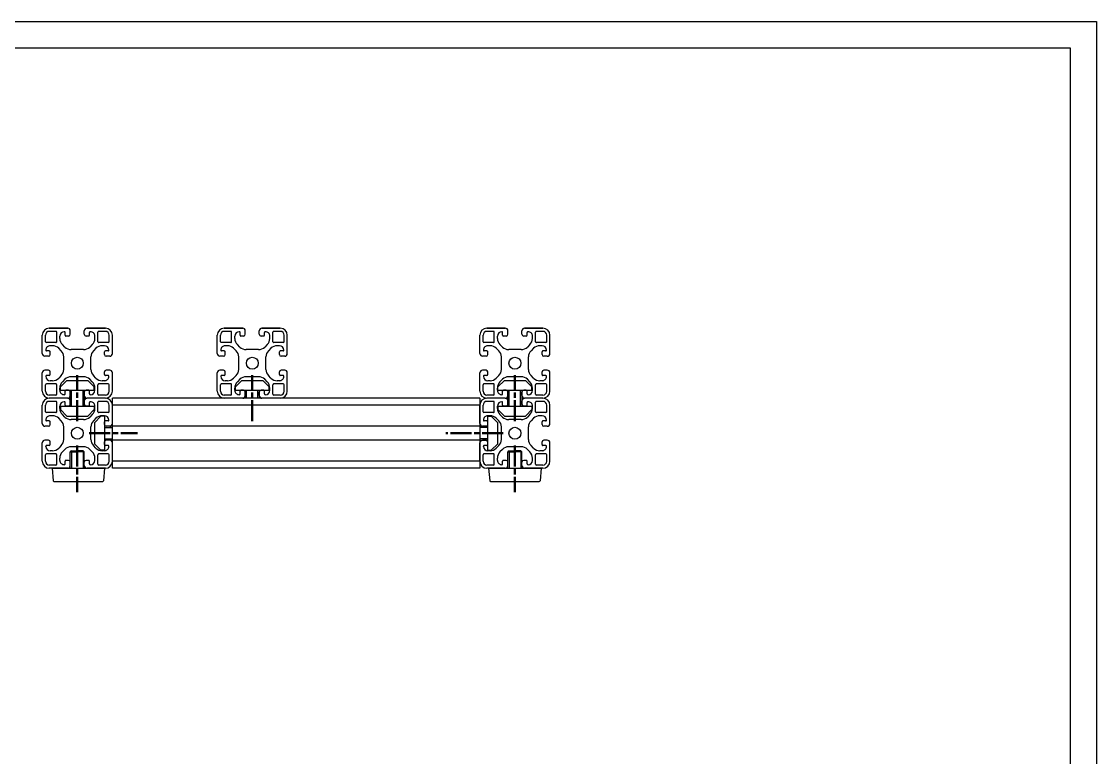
# Model space of a CAD drawing. Header units: millimetres. Extents: x 1269 to 5832, y 527 to 3540.
# Drawn here: x 3839 to 4453, y 1043 to 1464 of the extents above; entities that cross this region are included whole.
import ezdxf

# ---------------------------------------------------------------- set-up
doc = ezdxf.new("R2010")
doc.units = ezdxf.units.MM
doc.linetypes.add('AM_ISO08W050', pattern=[18, 12, -1.5, 3, -1.5])
doc.linetypes.add('phl_thick', pattern=[0])
doc.layers.add('AM_7', color=7, linetype='AM_ISO08W050', lineweight=50)
doc.layers.add('projection', color=7, linetype='Continuous')

msp = doc.modelspace()

# ---------------------------------------------------------------- linework, layer by layer
for p, q in [((3264.423, 1463.935), (4453.423, 1463.935)), ((4453.423, 1463.935), (4453.423, 622.935)), ((3861.572, 1255.209), (3865.272, 1258.909)), ((3865.272, 1258.909), (3877.272, 1258.909)), ((3880.972, 1255.209), (3877.272, 1258.909)), ((3961.524, 1255.209), (3965.224, 1258.909)), ((3965.224, 1258.909), (3977.224, 1258.909)), ((3980.924, 1255.209), (3977.224, 1258.909)), ((4111.492, 1255.209), (4115.192, 1258.909)), ((4115.192, 1258.909), (4127.192, 1258.909)), ((4130.892, 1255.209), (4127.192, 1258.909)), ((3861.572, 1253.209), (3861.572, 1255.209)), ((3861.572, 1253.209), (3880.972, 1253.209)), ((3867.272, 1253.209), (3867.272, 1244.209)), ((3868.032, 1244.209), (3868.032, 1253.209)), ((3874.512, 1244.209), (3874.512, 1253.209)), ((3875.272, 1253.209), (3875.272, 1244.209)), ((3880.972, 1253.209), (3880.972, 1255.209)), ((3961.524, 1253.209), (3961.524, 1255.209)), ((3961.524, 1253.209), (3980.924, 1253.209)), ((3967.224, 1253.209), (3967.224, 1248.709)), ((3967.984, 1248.709), (3967.984, 1253.209)), ((3974.464, 1248.709), (3974.464, 1253.209)), ((3975.224, 1253.209), (3975.224, 1248.709)), ((3980.924, 1253.209), (3980.924, 1255.209)), ((4111.492, 1253.209), (4111.492, 1255.209)), ((4111.492, 1253.209), (4130.892, 1253.209)), ((4117.192, 1253.209), (4117.192, 1244.209)), ((4117.952, 1244.209), (4117.952, 1253.209)), ((4124.432, 1244.209), (4124.432, 1253.209)), ((4125.192, 1253.209), (4125.192, 1244.209)), ((4130.892, 1253.209), (4130.892, 1255.209)), ((3891.272, 1208.709), (3891.272, 1248.709)), ((4101.224, 1248.709), (4101.224, 1208.709)), ((3861.572, 1244.209), (3880.972, 1244.209)), ((3861.572, 1244.209), (3861.572, 1242.209)), ((3861.572, 1242.209), (3865.272, 1238.509)), ((3875.272, 1244.209), (3874.512, 1244.209)), ((3880.972, 1242.209), (3877.272, 1238.509)), ((3880.972, 1244.209), (3880.972, 1242.209)), ((4111.492, 1244.209), (4130.892, 1244.209)), ((4111.492, 1244.209), (4111.492, 1242.209)), ((4111.492, 1242.209), (4115.192, 1238.509)), ((4130.892, 1242.209), (4127.192, 1238.509)), ((4130.892, 1244.209), (4130.892, 1242.209)), ((3865.272, 1238.509), (3877.272, 1238.509)), ((3884.772, 1238.409), (3881.072, 1234.709)), ((3881.072, 1234.709), (3881.072, 1222.709)), ((3886.772, 1238.409), (3884.772, 1238.409)), ((3886.772, 1238.409), (3886.772, 1219.009)), ((4105.724, 1219.009), (4105.724, 1238.409)), ((4105.724, 1238.409), (4107.724, 1238.409)), ((4107.724, 1238.409), (4111.424, 1234.709)), ((4111.424, 1222.709), (4111.424, 1234.709)), ((4115.192, 1238.509), (4127.192, 1238.509)), ((3891.272, 1232.709), (3886.772, 1232.709)), ((3886.772, 1231.949), (3891.272, 1231.949)), ((4101.224, 1232.709), (4105.724, 1232.709)), ((4105.724, 1231.949), (4101.224, 1231.949)), ((3884.772, 1219.009), (3881.072, 1222.709)), ((3886.772, 1225.469), (3891.272, 1225.469)), ((3891.272, 1224.709), (3886.772, 1224.709)), ((4105.724, 1225.469), (4101.224, 1225.469)), ((4101.224, 1224.709), (4105.724, 1224.709)), ((4107.724, 1219.009), (4111.424, 1222.709)), ((3867.972, 1218.709), (3867.272, 1218.009)), ((3867.272, 1208.709), (3867.272, 1218.009)), ((3867.272, 1218.009), (3871.272, 1218.009)), ((3867.972, 1218.709), (3871.272, 1218.709)), ((3867.972, 1218.709), (3867.972, 1208.709)), ((3874.572, 1218.709), (3871.272, 1218.709)), ((3875.272, 1218.009), (3871.272, 1218.009)), ((3874.572, 1218.709), (3875.272, 1218.009)), ((3874.572, 1218.709), (3874.572, 1208.709)), ((3875.272, 1208.709), (3875.272, 1218.009)), ((3886.772, 1219.009), (3884.772, 1219.009)), ((4105.724, 1219.009), (4107.724, 1219.009)), ((4117.924, 1218.709), (4117.224, 1218.009)), ((4117.224, 1208.709), (4117.224, 1218.009)), ((4117.224, 1218.009), (4121.224, 1218.009)), ((4117.924, 1218.709), (4121.224, 1218.709)), ((4117.924, 1218.709), (4117.924, 1208.709)), ((4124.524, 1218.709), (4121.224, 1218.709)), ((4125.224, 1218.009), (4121.224, 1218.009)), ((4124.524, 1218.709), (4125.224, 1218.009)), ((4124.524, 1218.709), (4124.524, 1208.709)), ((4125.224, 1208.709), (4125.224, 1218.009)), ((3856.815, 1208.709), (3857.444, 1201.523)), ((3856.815, 1208.709), (3886.815, 1208.709)), ((3886.815, 1208.709), (3886.187, 1201.523)), ((4106.192, 1208.709), (4106.821, 1201.523)), ((4106.192, 1208.709), (4136.192, 1208.709)), ((4136.192, 1208.709), (4135.564, 1201.523)), ((3857.831, 1201.209), (3885.755, 1201.209)), ((4107.208, 1201.209), (4135.132, 1201.209))]:
    msp.add_line(p, q)
msp.add_lwpolyline([(3334.423, 1448.935), (4438.423, 1448.935), (4438.423, 637.935), (3334.423, 637.935)], close=True)
for centre, start, end in [((3857.853, 1201.632), 194.915859, 273.017748), ((3885.777, 1201.632), 266.982252, 345.084141), ((4107.23, 1201.632), 194.915859, 273.017748), ((4135.154, 1201.632), 266.982252, 345.084141)]:
    msp.add_arc(centre, 0.424, start, end)
at = {"layer": 'AM_7'}
for p, q in [((3871.272, 1235.509), (3871.272, 1261.909)), ((3971.224, 1235.509), (3971.224, 1261.909)), ((4121.192, 1235.509), (4121.192, 1261.909)), ((3878.072, 1228.709), (3905.711, 1228.709)), ((4114.424, 1228.709), (4081.772, 1228.709)), ((3871.272, 1221.709), (3871.272, 1195.123)), ((4121.224, 1221.709), (4121.224, 1195.123))]:
    msp.add_line(p, q, dxfattribs=at)
at = {"layer": 'projection', "color": 7, "linetype": 'phl_thick'}
for p, q in [((3851.272, 1274.209), (3851.272, 1284.709)), ((3853.072, 1281.009), (3853.072, 1284.709)), ((3865.772, 1288.709), (3855.272, 1288.709)), ((3855.272, 1288.709), (3865.772, 1288.709)), ((3858.972, 1286.909), (3855.272, 1286.909)), ((3859.472, 1281.009), (3859.472, 1286.409)), ((3861.272, 1282.902), (3861.272, 1284.209)), ((3863.822, 1286.709), (3863.772, 1286.709)), ((3864.272, 1284.709), (3864.272, 1286.259)), ((3866.272, 1284.209), (3864.772, 1284.209)), ((3867.272, 1285.209), (3867.272, 1287.209)), ((3875.272, 1285.209), (3875.272, 1287.209)), ((3877.772, 1284.209), (3876.272, 1284.209)), ((3887.272, 1288.709), (3876.772, 1288.709)), ((3876.772, 1288.709), (3887.272, 1288.709)), ((3878.272, 1284.709), (3878.272, 1286.259)), ((3878.772, 1286.709), (3878.722, 1286.709)), ((3881.272, 1282.902), (3881.272, 1284.209)), ((3883.072, 1281.009), (3883.072, 1286.409)), ((3887.272, 1286.909), (3883.572, 1286.909)), ((3889.472, 1281.009), (3889.472, 1284.709)), ((3891.272, 1274.209), (3891.272, 1284.709)), ((3951.224, 1274.209), (3951.224, 1284.709)), ((3953.024, 1281.009), (3953.024, 1284.709)), ((3965.724, 1288.709), (3955.224, 1288.709)), ((3955.224, 1288.709), (3965.724, 1288.709)), ((3958.924, 1286.909), (3955.224, 1286.909)), ((3959.424, 1281.009), (3959.424, 1286.409)), ((3961.224, 1282.902), (3961.224, 1284.209)), ((3963.774, 1286.709), (3963.724, 1286.709)), ((3964.224, 1284.709), (3964.224, 1286.259)), ((3966.224, 1284.209), (3964.724, 1284.209)), ((3967.224, 1285.209), (3967.224, 1287.209)), ((3975.224, 1285.209), (3975.224, 1287.209)), ((3977.724, 1284.209), (3976.224, 1284.209)), ((3987.224, 1288.709), (3976.724, 1288.709)), ((3976.724, 1288.709), (3987.224, 1288.709)), ((3978.224, 1284.709), (3978.224, 1286.259)), ((3978.724, 1286.709), (3978.674, 1286.709)), ((3981.224, 1282.902), (3981.224, 1284.209)), ((3983.024, 1281.009), (3983.024, 1286.409)), ((3987.224, 1286.909), (3983.524, 1286.909)), ((3989.424, 1281.009), (3989.424, 1284.709)), ((3991.224, 1274.209), (3991.224, 1284.709)), ((4101.224, 1274.209), (4101.224, 1284.709)), ((4103.024, 1281.009), (4103.024, 1284.709)), ((4115.724, 1288.709), (4105.224, 1288.709)), ((4105.224, 1288.709), (4115.724, 1288.709)), ((4108.924, 1286.909), (4105.224, 1286.909)), ((4109.424, 1281.009), (4109.424, 1286.409)), ((4111.224, 1282.902), (4111.224, 1284.209)), ((4113.774, 1286.709), (4113.724, 1286.709)), ((4114.224, 1284.709), (4114.224, 1286.259)), ((4116.224, 1284.209), (4114.724, 1284.209)), ((4117.224, 1285.209), (4117.224, 1287.209)), ((4125.224, 1285.209), (4125.224, 1287.209)), ((4127.724, 1284.209), (4126.224, 1284.209)), ((4137.224, 1288.709), (4126.724, 1288.709)), ((4126.724, 1288.709), (4137.224, 1288.709)), ((4128.224, 1284.709), (4128.224, 1286.259)), ((4128.724, 1286.709), (4128.674, 1286.709)), ((4131.224, 1282.902), (4131.224, 1284.209)), ((4133.024, 1281.009), (4133.024, 1286.409)), ((4137.224, 1286.909), (4133.524, 1286.909)), ((4139.424, 1281.009), (4139.424, 1284.709)), ((4141.224, 1274.209), (4141.224, 1284.709)), ((3858.972, 1280.509), (3853.572, 1280.509)), ((3857.079, 1278.709), (3855.772, 1278.709)), ((3862.057, 1275.803), (3860.615, 1277.245)), ((3864.179, 1277.924), (3862.736, 1279.366)), ((3879.807, 1279.366), (3878.365, 1277.924)), ((3881.929, 1277.245), (3880.486, 1275.803)), ((3888.972, 1280.509), (3883.572, 1280.509)), ((3886.772, 1278.709), (3885.464, 1278.709)), ((3958.924, 1280.509), (3953.524, 1280.509)), ((3957.032, 1278.709), (3955.724, 1278.709)), ((3962.01, 1275.803), (3960.567, 1277.245)), ((3964.131, 1277.924), (3962.689, 1279.366)), ((3979.76, 1279.366), (3978.317, 1277.924)), ((3981.881, 1277.245), (3980.439, 1275.803)), ((3988.924, 1280.509), (3983.524, 1280.509)), ((3986.724, 1278.709), (3985.417, 1278.709)), ((4108.924, 1280.509), (4103.524, 1280.509)), ((4107.032, 1278.709), (4105.724, 1278.709)), ((4112.01, 1275.803), (4110.567, 1277.245)), ((4114.131, 1277.924), (4112.689, 1279.366)), ((4129.76, 1279.366), (4128.317, 1277.924)), ((4131.881, 1277.245), (4130.439, 1275.803)), ((4138.924, 1280.509), (4133.524, 1280.509)), ((4136.724, 1278.709), (4135.417, 1278.709)), ((3854.772, 1272.709), (3852.772, 1272.709)), ((3853.272, 1276.159), (3853.272, 1276.209)), ((3855.272, 1275.709), (3853.722, 1275.709)), ((3855.772, 1273.709), (3855.772, 1275.209)), ((3863.522, 1265.152), (3863.522, 1272.267)), ((3874.829, 1276.459), (3867.714, 1276.459)), ((3879.022, 1265.152), (3879.022, 1272.267)), ((3886.772, 1273.709), (3886.772, 1275.209)), ((3888.822, 1275.709), (3887.272, 1275.709)), ((3889.772, 1272.709), (3887.772, 1272.709)), ((3889.272, 1276.159), (3889.272, 1276.209)), ((3954.724, 1272.709), (3952.724, 1272.709)), ((3953.224, 1276.159), (3953.224, 1276.209)), ((3955.224, 1275.709), (3953.674, 1275.709)), ((3955.724, 1273.709), (3955.724, 1275.209)), ((3963.474, 1265.152), (3963.474, 1272.267)), ((3974.782, 1276.459), (3967.667, 1276.459)), ((3978.974, 1265.152), (3978.974, 1272.267)), ((3986.724, 1273.709), (3986.724, 1275.209)), ((3988.774, 1275.709), (3987.224, 1275.709)), ((3989.724, 1272.709), (3987.724, 1272.709)), ((3989.224, 1276.159), (3989.224, 1276.209)), ((4104.724, 1272.709), (4102.724, 1272.709)), ((4103.224, 1276.159), (4103.224, 1276.209)), ((4105.224, 1275.709), (4103.674, 1275.709)), ((4105.724, 1273.709), (4105.724, 1275.209)), ((4113.474, 1265.152), (4113.474, 1272.267)), ((4124.782, 1276.459), (4117.667, 1276.459)), ((4128.974, 1265.152), (4128.974, 1272.267)), ((4136.724, 1273.709), (4136.724, 1275.209)), ((4138.774, 1275.709), (4137.224, 1275.709)), ((4139.724, 1272.709), (4137.724, 1272.709)), ((4139.224, 1276.159), (4139.224, 1276.209)), ((3851.272, 1252.709), (3851.272, 1263.209)), ((3854.772, 1264.709), (3852.772, 1264.709)), ((3853.272, 1261.209), (3853.272, 1261.259)), ((3855.272, 1261.709), (3853.722, 1261.709)), ((3855.772, 1262.209), (3855.772, 1263.709)), ((3862.057, 1261.616), (3860.615, 1260.174)), ((3864.179, 1259.495), (3862.736, 1258.053)), ((3874.829, 1260.959), (3867.714, 1260.959)), ((3879.807, 1258.053), (3878.365, 1259.495)), ((3881.929, 1260.174), (3880.486, 1261.616)), ((3886.772, 1262.209), (3886.772, 1263.709)), ((3888.822, 1261.709), (3887.272, 1261.709)), ((3889.772, 1264.709), (3887.772, 1264.709)), ((3889.272, 1261.209), (3889.272, 1261.259)), ((3891.272, 1252.709), (3891.272, 1263.209)), ((3951.224, 1252.709), (3951.224, 1263.209)), ((3954.724, 1264.709), (3952.724, 1264.709)), ((3953.224, 1261.209), (3953.224, 1261.259)), ((3955.224, 1261.709), (3953.674, 1261.709)), ((3955.724, 1262.209), (3955.724, 1263.709)), ((3962.01, 1261.616), (3960.567, 1260.174)), ((3964.131, 1259.495), (3962.689, 1258.053)), ((3974.782, 1260.959), (3967.667, 1260.959)), ((3979.76, 1258.053), (3978.317, 1259.495)), ((3981.881, 1260.174), (3980.439, 1261.616)), ((3986.724, 1262.209), (3986.724, 1263.709)), ((3988.774, 1261.709), (3987.224, 1261.709)), ((3989.724, 1264.709), (3987.724, 1264.709)), ((3989.224, 1261.209), (3989.224, 1261.259)), ((3991.224, 1252.709), (3991.224, 1263.209)), ((4101.224, 1252.709), (4101.224, 1263.209)), ((4104.724, 1264.709), (4102.724, 1264.709)), ((4103.224, 1261.209), (4103.224, 1261.259)), ((4105.224, 1261.709), (4103.674, 1261.709)), ((4105.724, 1262.209), (4105.724, 1263.709)), ((4112.01, 1261.616), (4110.567, 1260.174)), ((4114.131, 1259.495), (4112.689, 1258.053)), ((4124.782, 1260.959), (4117.667, 1260.959)), ((4129.76, 1258.053), (4128.317, 1259.495)), ((4131.881, 1260.174), (4130.439, 1261.616)), ((4136.724, 1262.209), (4136.724, 1263.709)), ((4138.774, 1261.709), (4137.224, 1261.709)), ((4139.724, 1264.709), (4137.724, 1264.709)), ((4139.224, 1261.209), (4139.224, 1261.259)), ((4141.224, 1252.709), (4141.224, 1263.209)), ((3853.072, 1252.709), (3853.072, 1256.409)), ((3858.972, 1256.909), (3853.572, 1256.909)), ((3857.079, 1258.709), (3855.772, 1258.709)), ((3859.472, 1251.009), (3859.472, 1256.409)), ((3861.272, 1253.209), (3861.272, 1254.517)), ((3864.272, 1251.159), (3864.272, 1252.709)), ((3866.272, 1253.209), (3864.772, 1253.209)), ((3877.772, 1253.209), (3876.272, 1253.209)), ((3878.272, 1251.159), (3878.272, 1252.709)), ((3881.272, 1253.209), (3881.272, 1254.517)), ((3883.072, 1251.009), (3883.072, 1256.409)), ((3888.972, 1256.909), (3883.572, 1256.909)), ((3886.772, 1258.709), (3885.464, 1258.709)), ((3889.472, 1252.709), (3889.472, 1256.409)), ((3953.024, 1252.709), (3953.024, 1256.409)), ((3958.924, 1256.909), (3953.524, 1256.909)), ((3957.032, 1258.709), (3955.724, 1258.709)), ((3959.424, 1251.009), (3959.424, 1256.409)), ((3961.224, 1253.209), (3961.224, 1254.517)), ((3964.224, 1251.159), (3964.224, 1252.709)), ((3966.224, 1253.209), (3964.724, 1253.209)), ((3977.724, 1253.209), (3976.224, 1253.209)), ((3978.224, 1251.159), (3978.224, 1252.709)), ((3981.224, 1253.209), (3981.224, 1254.517)), ((3983.024, 1251.009), (3983.024, 1256.409)), ((3988.924, 1256.909), (3983.524, 1256.909)), ((3986.724, 1258.709), (3985.417, 1258.709)), ((3989.424, 1252.709), (3989.424, 1256.409)), ((4103.024, 1252.709), (4103.024, 1256.409)), ((4108.924, 1256.909), (4103.524, 1256.909)), ((4107.032, 1258.709), (4105.724, 1258.709)), ((4109.424, 1251.009), (4109.424, 1256.409)), ((4111.224, 1253.209), (4111.224, 1254.517)), ((4114.224, 1251.159), (4114.224, 1252.709)), ((4116.224, 1253.209), (4114.724, 1253.209)), ((4127.724, 1253.209), (4126.224, 1253.209)), ((4128.224, 1251.159), (4128.224, 1252.709)), ((4131.224, 1253.209), (4131.224, 1254.517)), ((4133.024, 1251.009), (4133.024, 1256.409)), ((4138.924, 1256.909), (4133.524, 1256.909)), ((4136.724, 1258.709), (4135.417, 1258.709)), ((4139.424, 1252.709), (4139.424, 1256.409)), ((3858.972, 1250.509), (3855.272, 1250.509)), ((3865.772, 1248.709), (3855.272, 1248.709)), ((3865.772, 1248.709), (3855.272, 1248.709)), ((3858.972, 1246.909), (3855.272, 1246.909)), ((3863.822, 1250.709), (3863.772, 1250.709)), ((3863.822, 1246.709), (3863.772, 1246.709)), ((3867.272, 1250.209), (3867.272, 1252.209)), ((3867.272, 1245.209), (3867.272, 1247.209)), ((3875.272, 1250.209), (3875.272, 1252.209)), ((3875.272, 1245.209), (3875.272, 1247.209)), ((3887.272, 1248.709), (3876.772, 1248.709)), ((3887.272, 1248.709), (3876.772, 1248.709)), ((3878.772, 1250.709), (3878.722, 1250.709)), ((3878.772, 1246.709), (3878.722, 1246.709)), ((3887.272, 1250.509), (3883.572, 1250.509)), ((3887.272, 1246.909), (3883.572, 1246.909)), ((4101.224, 1248.709), (3891.272, 1248.709)), ((3958.924, 1250.509), (3955.224, 1250.509)), ((3965.724, 1248.709), (3955.224, 1248.709)), ((3963.774, 1250.709), (3963.724, 1250.709)), ((3967.224, 1250.209), (3967.224, 1252.209)), ((3975.224, 1250.209), (3975.224, 1252.209)), ((3987.224, 1248.709), (3976.724, 1248.709)), ((3978.724, 1250.709), (3978.674, 1250.709)), ((3987.224, 1250.509), (3983.524, 1250.509)), ((4108.924, 1250.509), (4105.224, 1250.509)), ((4115.724, 1248.709), (4105.224, 1248.709)), ((4115.724, 1248.709), (4105.224, 1248.709)), ((4108.924, 1246.909), (4105.224, 1246.909)), ((4113.774, 1250.709), (4113.724, 1250.709)), ((4113.774, 1246.709), (4113.724, 1246.709)), ((4117.224, 1250.209), (4117.224, 1252.209)), ((4117.224, 1245.209), (4117.224, 1247.209)), ((4125.224, 1250.209), (4125.224, 1252.209)), ((4125.224, 1245.209), (4125.224, 1247.209)), ((4137.224, 1248.709), (4126.724, 1248.709)), ((4137.224, 1248.709), (4126.724, 1248.709)), ((4128.724, 1250.709), (4128.674, 1250.709)), ((4128.724, 1246.709), (4128.674, 1246.709)), ((4137.224, 1250.509), (4133.524, 1250.509)), ((4137.224, 1246.909), (4133.524, 1246.909)), ((3851.272, 1234.209), (3851.272, 1244.709)), ((3853.072, 1241.009), (3853.072, 1244.709)), ((3858.972, 1240.509), (3853.572, 1240.509)), ((3859.472, 1241.009), (3859.472, 1246.409)), ((3861.272, 1242.902), (3861.272, 1244.209)), ((3864.272, 1244.709), (3864.272, 1246.259)), ((3866.272, 1244.209), (3864.772, 1244.209)), ((3877.772, 1244.209), (3876.272, 1244.209)), ((3878.272, 1244.709), (3878.272, 1246.259)), ((3881.272, 1242.902), (3881.272, 1244.209)), ((3883.072, 1241.009), (3883.072, 1246.409)), ((3888.972, 1240.509), (3883.572, 1240.509)), ((3889.472, 1241.009), (3889.472, 1244.709)), ((4101.224, 1244.709), (3891.272, 1244.709)), ((3891.272, 1234.209), (3891.272, 1244.709)), ((4101.224, 1234.209), (4101.224, 1244.709)), ((4103.024, 1241.009), (4103.024, 1244.709)), ((4108.924, 1240.509), (4103.524, 1240.509)), ((4109.424, 1241.009), (4109.424, 1246.409)), ((4111.224, 1242.902), (4111.224, 1244.209)), ((4114.224, 1244.709), (4114.224, 1246.259)), ((4116.224, 1244.209), (4114.724, 1244.209)), ((4127.724, 1244.209), (4126.224, 1244.209)), ((4128.224, 1244.709), (4128.224, 1246.259)), ((4131.224, 1242.902), (4131.224, 1244.209)), ((4133.024, 1241.009), (4133.024, 1246.409)), ((4138.924, 1240.509), (4133.524, 1240.509)), ((4139.424, 1241.009), (4139.424, 1244.709)), ((4141.224, 1234.209), (4141.224, 1244.709)), ((3853.272, 1236.159), (3853.272, 1236.209)), ((3855.272, 1235.709), (3853.722, 1235.709)), ((3857.079, 1238.709), (3855.772, 1238.709)), ((3855.772, 1233.709), (3855.772, 1235.209)), ((3862.057, 1235.803), (3860.615, 1237.245)), ((3864.179, 1237.924), (3862.736, 1239.366)), ((3874.829, 1236.459), (3867.714, 1236.459)), ((3879.807, 1239.366), (3878.365, 1237.924)), ((3881.929, 1237.245), (3880.486, 1235.803)), ((3886.772, 1238.709), (3885.464, 1238.709)), ((3886.772, 1233.709), (3886.772, 1235.209)), ((3888.822, 1235.709), (3887.272, 1235.709)), ((3889.272, 1236.159), (3889.272, 1236.209)), ((4103.224, 1236.159), (4103.224, 1236.209)), ((4105.224, 1235.709), (4103.674, 1235.709)), ((4107.032, 1238.709), (4105.724, 1238.709)), ((4105.724, 1233.709), (4105.724, 1235.209)), ((4112.01, 1235.803), (4110.567, 1237.245)), ((4114.131, 1237.924), (4112.689, 1239.366)), ((4124.782, 1236.459), (4117.667, 1236.459)), ((4129.76, 1239.366), (4128.317, 1237.924)), ((4131.881, 1237.245), (4130.439, 1235.803)), ((4136.724, 1238.709), (4135.417, 1238.709)), ((4136.724, 1233.709), (4136.724, 1235.209)), ((4138.774, 1235.709), (4137.224, 1235.709)), ((4139.224, 1236.159), (4139.224, 1236.209)), ((3854.772, 1232.709), (3852.772, 1232.709)), ((3863.522, 1225.152), (3863.522, 1232.267)), ((3879.022, 1225.152), (3879.022, 1232.267)), ((3889.772, 1232.709), (3887.772, 1232.709)), ((4101.224, 1232.709), (3891.272, 1232.709)), ((4104.724, 1232.709), (4102.724, 1232.709)), ((4113.474, 1225.152), (4113.474, 1232.267)), ((4128.974, 1225.152), (4128.974, 1232.267)), ((4139.724, 1232.709), (4137.724, 1232.709)), ((3851.272, 1212.709), (3851.272, 1223.209)), ((3854.772, 1224.709), (3852.772, 1224.709)), ((3855.772, 1222.209), (3855.772, 1223.709)), ((3886.772, 1222.209), (3886.772, 1223.709)), ((3889.772, 1224.709), (3887.772, 1224.709)), ((4101.224, 1224.709), (3891.272, 1224.709)), ((3891.272, 1212.709), (3891.272, 1223.209)), ((4101.224, 1212.709), (4101.224, 1223.209)), ((4104.724, 1224.709), (4102.724, 1224.709)), ((4105.724, 1222.209), (4105.724, 1223.709)), ((4136.724, 1222.209), (4136.724, 1223.709)), ((4139.724, 1224.709), (4137.724, 1224.709)), ((4141.224, 1212.709), (4141.224, 1223.209)), ((3853.072, 1212.709), (3853.072, 1216.409)), ((3853.272, 1221.209), (3853.272, 1221.259)), ((3858.972, 1216.909), (3853.572, 1216.909)), ((3855.272, 1221.709), (3853.722, 1221.709)), ((3857.079, 1218.709), (3855.772, 1218.709)), ((3859.472, 1211.009), (3859.472, 1216.409)), ((3862.057, 1221.616), (3860.615, 1220.174)), ((3864.179, 1219.495), (3862.736, 1218.053)), ((3874.829, 1220.959), (3867.714, 1220.959)), ((3879.807, 1218.053), (3878.365, 1219.495)), ((3881.929, 1220.174), (3880.486, 1221.616)), ((3883.072, 1211.009), (3883.072, 1216.409)), ((3888.972, 1216.909), (3883.572, 1216.909)), ((3886.772, 1218.709), (3885.464, 1218.709)), ((3888.822, 1221.709), (3887.272, 1221.709)), ((3889.272, 1221.209), (3889.272, 1221.259)), ((3889.472, 1212.709), (3889.472, 1216.409)), ((4103.024, 1212.709), (4103.024, 1216.409)), ((4103.224, 1221.209), (4103.224, 1221.259)), ((4108.924, 1216.909), (4103.524, 1216.909)), ((4105.224, 1221.709), (4103.674, 1221.709)), ((4107.032, 1218.709), (4105.724, 1218.709)), ((4109.424, 1211.009), (4109.424, 1216.409)), ((4112.01, 1221.616), (4110.567, 1220.174)), ((4114.131, 1219.495), (4112.689, 1218.053)), ((4124.782, 1220.959), (4117.667, 1220.959)), ((4129.76, 1218.053), (4128.317, 1219.495)), ((4131.881, 1220.174), (4130.439, 1221.616)), ((4133.024, 1211.009), (4133.024, 1216.409)), ((4138.924, 1216.909), (4133.524, 1216.909)), ((4136.724, 1218.709), (4135.417, 1218.709)), ((4138.774, 1221.709), (4137.224, 1221.709)), ((4139.224, 1221.209), (4139.224, 1221.259)), ((4139.424, 1212.709), (4139.424, 1216.409)), ((3858.972, 1210.509), (3855.272, 1210.509)), ((3861.272, 1213.209), (3861.272, 1214.517)), ((3863.822, 1210.709), (3863.772, 1210.709)), ((3864.272, 1211.159), (3864.272, 1212.709)), ((3866.272, 1213.209), (3864.772, 1213.209)), ((3867.272, 1210.209), (3867.272, 1212.209)), ((3875.272, 1210.209), (3875.272, 1212.209)), ((3877.772, 1213.209), (3876.272, 1213.209)), ((3878.272, 1211.159), (3878.272, 1212.709)), ((3878.772, 1210.709), (3878.722, 1210.709)), ((3881.272, 1213.209), (3881.272, 1214.517)), ((3887.272, 1210.509), (3883.572, 1210.509)), ((4101.224, 1212.709), (3891.272, 1212.709)), ((4108.924, 1210.509), (4105.224, 1210.509)), ((4111.224, 1213.209), (4111.224, 1214.517)), ((4113.774, 1210.709), (4113.724, 1210.709)), ((4114.224, 1211.159), (4114.224, 1212.709)), ((4116.224, 1213.209), (4114.724, 1213.209)), ((4117.224, 1210.209), (4117.224, 1212.209)), ((4117.224, 1210.209), (4117.224, 1212.209)), ((4125.224, 1210.209), (4125.224, 1212.209)), ((4125.224, 1210.209), (4125.224, 1212.209)), ((4127.724, 1213.209), (4126.224, 1213.209)), ((4128.224, 1211.159), (4128.224, 1212.709)), ((4128.724, 1210.709), (4128.674, 1210.709)), ((4131.224, 1213.209), (4131.224, 1214.517)), ((4137.224, 1210.509), (4133.524, 1210.509)), ((3865.772, 1208.709), (3855.272, 1208.709)), ((3887.272, 1208.709), (3876.772, 1208.709)), ((4101.224, 1208.709), (3891.272, 1208.709)), ((4115.724, 1208.709), (4105.224, 1208.709)), ((4137.224, 1208.709), (4126.724, 1208.709))]:
    msp.add_line(p, q, dxfattribs=at)
for centre in [(3871.272, 1268.709), (3971.224, 1268.709), (4121.224, 1268.709), (3871.272, 1228.709), (4121.224, 1228.709)]:
    msp.add_circle(centre, 3.4, dxfattribs=at)
for centre, radius, start, end in [((3855.272, 1284.709), 4, 90, 180), ((3855.272, 1284.709), 2.2, 90, 180), ((3858.972, 1286.409), 0.5, 0.000087, 90), ((3863.772, 1284.209), 2.5, 90, 180), ((3863.822, 1286.259), 0.45, 359.999904, 90), ((3864.772, 1284.709), 0.5, 180, 270), ((3865.772, 1287.209), 1.5, 359.999999, 90), ((3866.272, 1285.209), 1, 270, 360), ((3876.772, 1287.209), 1.5, 90, 180.000001), ((3876.272, 1285.209), 1, 180.000003, 270), ((3877.772, 1284.709), 0.5, 270, 359.999995), ((3878.722, 1286.259), 0.45, 90, 180.000102), ((3878.772, 1284.209), 2.5, 359.999999, 90), ((3883.572, 1286.409), 0.5, 90, 179.999913), ((3887.272, 1284.709), 4, 0, 90), ((3887.272, 1284.709), 2.2, 0, 90), ((3955.224, 1284.709), 4, 90, 180), ((3955.224, 1284.709), 2.2, 90, 180), ((3958.924, 1286.409), 0.5, 0.000087, 90), ((3963.724, 1284.209), 2.5, 90, 180), ((3963.774, 1286.259), 0.45, 359.999904, 90), ((3964.724, 1284.709), 0.5, 180, 270), ((3965.724, 1287.209), 1.5, 359.999999, 90), ((3966.224, 1285.209), 1, 270, 360), ((3976.724, 1287.209), 1.5, 90, 180.000001), ((3976.224, 1285.209), 1, 180.000003, 270), ((3977.724, 1284.709), 0.5, 270, 359.999995), ((3978.674, 1286.259), 0.45, 90, 180.000102), ((3978.724, 1284.209), 2.5, 359.999999, 90), ((3983.524, 1286.409), 0.5, 90, 179.999913), ((3987.224, 1284.709), 4, 0, 90), ((3987.224, 1284.709), 2.2, 0, 90), ((4105.224, 1284.709), 4, 90, 180), ((4105.224, 1284.709), 2.2, 90, 180), ((4108.924, 1286.409), 0.5, 0.000087, 90), ((4113.724, 1284.209), 2.5, 90, 180), ((4113.774, 1286.259), 0.45, 359.999904, 90), ((4114.724, 1284.709), 0.5, 180, 270), ((4115.724, 1287.209), 1.5, 359.999999, 90), ((4116.224, 1285.209), 1, 270, 360), ((4126.724, 1287.209), 1.5, 90, 180.000001), ((4126.224, 1285.209), 1, 180.000003, 270), ((4127.724, 1284.709), 0.5, 270, 359.999995), ((4128.674, 1286.259), 0.45, 90, 180.000102), ((4128.724, 1284.209), 2.5, 359.999999, 90), ((4133.524, 1286.409), 0.5, 90, 179.999913), ((4137.224, 1284.709), 4, 0, 90), ((4137.224, 1284.709), 2.2, 0, 90), ((3853.572, 1281.009), 0.5, 179.999978, 269.999913), ((3855.772, 1276.209), 2.5, 90, 180.000001), ((3857.079, 1273.709), 5, 45.000003, 90), ((3858.972, 1281.009), 0.5, 270, 0.000022), ((3866.272, 1282.902), 5, 179.999996, 224.999997), ((3867.714, 1281.459), 5, 225, 270), ((3874.829, 1281.459), 5, 270, 315.000001), ((3876.272, 1282.902), 5, 315.000003, 0.000004), ((3885.464, 1273.709), 5, 90, 134.999997), ((3883.572, 1281.009), 0.5, 179.999978, 270), ((3886.772, 1276.209), 2.5, 0, 90), ((3888.972, 1281.009), 0.5, 270.000087, 0.000022), ((3953.524, 1281.009), 0.5, 179.999978, 269.999913), ((3955.724, 1276.209), 2.5, 90, 180.000001), ((3957.032, 1273.709), 5, 45.000003, 90), ((3958.924, 1281.009), 0.5, 270, 0.000022), ((3966.224, 1282.902), 5, 179.999996, 224.999997), ((3967.667, 1281.459), 5, 225, 270), ((3974.782, 1281.459), 5, 270, 315.000001), ((3976.224, 1282.902), 5, 315.000003, 0.000004), ((3985.417, 1273.709), 5, 90, 134.999997), ((3983.524, 1281.009), 0.5, 179.999978, 270), ((3986.724, 1276.209), 2.5, 0, 90), ((3988.924, 1281.009), 0.5, 270.000087, 0.000022), ((4103.524, 1281.009), 0.5, 179.999978, 269.999913), ((4105.724, 1276.209), 2.5, 90, 180.000001), ((4107.032, 1273.709), 5, 45.000003, 90), ((4108.924, 1281.009), 0.5, 270, 0.000022), ((4116.224, 1282.902), 5, 179.999996, 224.999997), ((4117.667, 1281.459), 5, 225, 270), ((4124.782, 1281.459), 5, 270, 315.000001), ((4126.224, 1282.902), 5, 315.000003, 0.000004), ((4135.417, 1273.709), 5, 90, 134.999997), ((4133.524, 1281.009), 0.5, 179.999978, 270), ((4136.724, 1276.209), 2.5, 0, 90), ((4138.924, 1281.009), 0.5, 270.000087, 0.000022), ((3852.772, 1274.209), 1.5, 180.000001, 270), ((3853.722, 1276.159), 0.45, 180.000027, 270.000102), ((3854.772, 1273.709), 1, 270, 359.999999), ((3855.272, 1275.209), 0.5, 359.999998, 90), ((3858.522, 1272.267), 5, 0.000001, 45.000001), ((3884.022, 1272.267), 5, 135, 179.999999), ((3887.272, 1275.209), 0.5, 90, 180), ((3887.772, 1273.709), 1, 180, 270), ((3888.822, 1276.159), 0.45, 269.999904, 359.999975), ((3889.772, 1274.209), 1.5, 270, 0.000001), ((3952.724, 1274.209), 1.5, 180.000001, 270), ((3953.674, 1276.159), 0.45, 180.000027, 270.000102), ((3954.724, 1273.709), 1, 270, 359.999999), ((3955.224, 1275.209), 0.5, 359.999998, 90), ((3958.474, 1272.267), 5, 0.000001, 45.000001), ((3983.974, 1272.267), 5, 135, 179.999999), ((3987.224, 1275.209), 0.5, 90, 180), ((3987.724, 1273.709), 1, 180, 270), ((3988.774, 1276.159), 0.45, 269.999904, 359.999975), ((3989.724, 1274.209), 1.5, 270, 0.000001), ((4102.724, 1274.209), 1.5, 180.000001, 270), ((4103.674, 1276.159), 0.45, 180.000027, 270.000102), ((4104.724, 1273.709), 1, 270, 359.999999), ((4105.224, 1275.209), 0.5, 359.999998, 90), ((4108.474, 1272.267), 5, 0.000001, 45.000001), ((4133.974, 1272.267), 5, 135, 179.999999), ((4137.224, 1275.209), 0.5, 90, 180), ((4137.724, 1273.709), 1, 180, 270), ((4138.774, 1276.159), 0.45, 269.999904, 359.999975), ((4139.724, 1274.209), 1.5, 270, 0.000001), ((3858.522, 1265.152), 5, 315, 359.999999), ((3884.022, 1265.152), 5, 180.000001, 225.000001), ((3958.474, 1265.152), 5, 315, 359.999999), ((3983.974, 1265.152), 5, 180.000001, 225.000001), ((4108.474, 1265.152), 5, 315, 359.999999), ((4133.974, 1265.152), 5, 180.000001, 225.000001), ((3852.772, 1263.209), 1.5, 90, 180.000001), ((3853.722, 1261.259), 0.45, 89.999904, 179.999975), ((3855.772, 1261.209), 2.5, 180, 270), ((3854.772, 1263.709), 1, 0, 90), ((3855.272, 1262.209), 0.5, 270, 360), ((3857.079, 1263.709), 5, 270, 314.999997), ((3867.714, 1255.959), 5, 90, 135.000001), ((3874.829, 1255.959), 5, 45, 90), ((3885.464, 1263.709), 5, 225.000003, 270), ((3887.772, 1263.709), 1, 90, 179.999999), ((3887.272, 1262.209), 0.5, 179.999998, 270), ((3886.772, 1261.209), 2.5, 270, 0.000001), ((3888.822, 1261.259), 0.45, 0.000027, 90.000102), ((3889.772, 1263.209), 1.5, 0.000001, 90), ((3952.724, 1263.209), 1.5, 90, 180.000001), ((3953.674, 1261.259), 0.45, 89.999904, 179.999975), ((3955.724, 1261.209), 2.5, 180, 270), ((3954.724, 1263.709), 1, 0, 90), ((3955.224, 1262.209), 0.5, 270, 360), ((3957.032, 1263.709), 5, 270, 314.999997), ((3967.667, 1255.959), 5, 90, 135.000001), ((3974.782, 1255.959), 5, 45, 90), ((3985.417, 1263.709), 5, 225.000003, 270), ((3987.724, 1263.709), 1, 90, 179.999999), ((3987.224, 1262.209), 0.5, 179.999998, 270), ((3986.724, 1261.209), 2.5, 270, 0.000001), ((3988.774, 1261.259), 0.45, 0.000027, 90.000102), ((3989.724, 1263.209), 1.5, 0.000001, 90), ((4102.724, 1263.209), 1.5, 90, 180.000001), ((4103.674, 1261.259), 0.45, 89.999904, 179.999975), ((4105.724, 1261.209), 2.5, 180, 270), ((4104.724, 1263.709), 1, 0, 90), ((4105.224, 1262.209), 0.5, 270, 360), ((4107.032, 1263.709), 5, 270, 314.999997), ((4117.667, 1255.959), 5, 90, 135.000001), ((4124.782, 1255.959), 5, 45, 90), ((4135.417, 1263.709), 5, 225.000003, 270), ((4137.724, 1263.709), 1, 90, 179.999999), ((4137.224, 1262.209), 0.5, 179.999998, 270), ((4136.724, 1261.209), 2.5, 270, 0.000001), ((4138.774, 1261.259), 0.45, 0.000027, 90.000102), ((4139.724, 1263.209), 1.5, 0.000001, 90), ((3855.272, 1252.709), 4, 180, 270), ((3853.572, 1256.409), 0.5, 90.000087, 180.000022), ((3855.272, 1252.709), 2.2, 180, 270), ((3858.972, 1256.409), 0.5, 359.999978, 90), ((3866.272, 1254.517), 5, 135.000003, 180.000004), ((3863.772, 1253.209), 2.5, 179.999999, 270), ((3864.772, 1252.709), 0.5, 90, 179.999995), ((3866.272, 1252.209), 1, 0.000003, 90), ((3876.272, 1252.209), 1, 90, 180), ((3877.772, 1252.709), 0.5, 0, 90), ((3878.772, 1253.209), 2.5, 270, 360), ((3876.272, 1254.517), 5, 359.999996, 44.999997), ((3883.572, 1256.409), 0.5, 90, 180.000022), ((3887.272, 1252.709), 2.2, 270, 0), ((3887.272, 1252.709), 4, 270, 0), ((3888.972, 1256.409), 0.5, 359.999978, 89.999913), ((3955.224, 1252.709), 4, 180, 270), ((3953.524, 1256.409), 0.5, 90.000087, 180.000022), ((3955.224, 1252.709), 2.2, 180, 270), ((3958.924, 1256.409), 0.5, 359.999978, 90), ((3966.224, 1254.517), 5, 135.000003, 180.000004), ((3963.724, 1253.209), 2.5, 179.999999, 270), ((3964.724, 1252.709), 0.5, 90, 179.999995), ((3966.224, 1252.209), 1, 0.000003, 90), ((3976.224, 1252.209), 1, 90, 180), ((3977.724, 1252.709), 0.5, 0, 90), ((3978.724, 1253.209), 2.5, 270, 360), ((3976.224, 1254.517), 5, 359.999996, 44.999997), ((3983.524, 1256.409), 0.5, 90, 180.000022), ((3987.224, 1252.709), 2.2, 270, 0), ((3987.224, 1252.709), 4, 270, 0), ((3988.924, 1256.409), 0.5, 359.999978, 89.999913), ((4105.224, 1252.709), 4, 180, 270), ((4103.524, 1256.409), 0.5, 90.000087, 180.000022), ((4105.224, 1252.709), 2.2, 180, 270), ((4108.924, 1256.409), 0.5, 359.999978, 90), ((4116.224, 1254.517), 5, 135.000003, 180.000004), ((4113.724, 1253.209), 2.5, 179.999999, 270), ((4114.724, 1252.709), 0.5, 90, 179.999995), ((4116.224, 1252.209), 1, 0.000003, 90), ((4126.224, 1252.209), 1, 90, 180), ((4127.724, 1252.709), 0.5, 0, 90), ((4128.724, 1253.209), 2.5, 270, 360), ((4126.224, 1254.517), 5, 359.999996, 44.999997), ((4133.524, 1256.409), 0.5, 90, 180.000022), ((4137.224, 1252.709), 2.2, 270, 0), ((4137.224, 1252.709), 4, 270, 0), ((4138.924, 1256.409), 0.5, 359.999978, 89.999913), ((3855.272, 1244.709), 4, 90, 180), ((3855.272, 1244.709), 2.2, 90, 180), ((3858.972, 1251.009), 0.5, 270, 359.999913), ((3858.972, 1246.409), 0.5, 0.000087, 90), ((3863.772, 1244.209), 2.5, 90, 180), ((3863.822, 1251.159), 0.45, 270, 0.000102), ((3863.822, 1246.259), 0.45, 359.999904, 90), ((3865.772, 1250.209), 1.5, 270, 0.000001), ((3865.772, 1247.209), 1.5, 359.999999, 90), ((3876.772, 1250.209), 1.5, 179.999999, 270), ((3876.772, 1247.209), 1.5, 90, 180.000001), ((3878.722, 1251.159), 0.45, 179.999904, 270), ((3878.722, 1246.259), 0.45, 90, 180.000102), ((3878.772, 1244.209), 2.5, 359.999999, 90), ((3883.572, 1251.009), 0.5, 180.000087, 270), ((3883.572, 1246.409), 0.5, 90, 179.999913), ((3887.272, 1244.709), 4, 0, 90), ((3887.272, 1244.709), 2.2, 0, 90), ((3958.924, 1251.009), 0.5, 270, 359.999913), ((3963.774, 1251.159), 0.45, 270, 0.000102), ((3965.724, 1250.209), 1.5, 270, 0.000001), ((3976.724, 1250.209), 1.5, 179.999999, 270), ((3978.674, 1251.159), 0.45, 179.999904, 270), ((3983.524, 1251.009), 0.5, 180.000087, 270), ((4105.224, 1244.709), 4, 90, 180), ((4105.224, 1244.709), 2.2, 90, 180), ((4108.924, 1251.009), 0.5, 270, 359.999913), ((4108.924, 1246.409), 0.5, 0.000087, 90), ((4113.724, 1244.209), 2.5, 90, 180), ((4113.774, 1251.159), 0.45, 270, 0.000102), ((4113.774, 1246.259), 0.45, 359.999904, 90), ((4115.724, 1250.209), 1.5, 270, 0.000001), ((4115.724, 1247.209), 1.5, 359.999999, 90), ((4126.724, 1250.209), 1.5, 179.999999, 270), ((4126.724, 1247.209), 1.5, 90, 180.000001), ((4128.674, 1251.159), 0.45, 179.999904, 270), ((4128.674, 1246.259), 0.45, 90, 180.000102), ((4128.724, 1244.209), 2.5, 359.999999, 90), ((4133.524, 1251.009), 0.5, 180.000087, 270), ((4133.524, 1246.409), 0.5, 90, 179.999913), ((4137.224, 1244.709), 4, 0, 90), ((4137.224, 1244.709), 2.2, 0, 90), ((3853.572, 1241.009), 0.5, 179.999978, 269.999913), ((3858.972, 1241.009), 0.5, 270, 0.000022), ((3866.272, 1242.902), 5, 179.999996, 224.999997), ((3864.772, 1244.709), 0.5, 180, 270), ((3866.272, 1245.209), 1, 270, 360), ((3876.272, 1245.209), 1, 180.000003, 270), ((3877.772, 1244.709), 0.5, 270, 359.999995), ((3876.272, 1242.902), 5, 315.000003, 0.000004), ((3883.572, 1241.009), 0.5, 179.999978, 270), ((3888.972, 1241.009), 0.5, 270.000087, 0.000022), ((4103.524, 1241.009), 0.5, 179.999978, 269.999913), ((4108.924, 1241.009), 0.5, 270, 0.000022), ((4116.224, 1242.902), 5, 179.999996, 224.999997), ((4114.724, 1244.709), 0.5, 180, 270), ((4116.224, 1245.209), 1, 270, 360), ((4126.224, 1245.209), 1, 180.000003, 270), ((4127.724, 1244.709), 0.5, 270, 359.999995), ((4126.224, 1242.902), 5, 315.000003, 0.000004), ((4133.524, 1241.009), 0.5, 179.999978, 270), ((4138.924, 1241.009), 0.5, 270.000087, 0.000022), ((3855.772, 1236.209), 2.5, 90, 180.000001), ((3853.722, 1236.159), 0.45, 180.000027, 270.000102), ((3855.272, 1235.209), 0.5, 359.999998, 90), ((3857.079, 1233.709), 5, 45.000003, 90), ((3858.522, 1232.267), 5, 0.000001, 45.000001), ((3867.714, 1241.459), 5, 225, 270), ((3874.829, 1241.459), 5, 270, 315.000001), ((3884.022, 1232.267), 5, 135, 179.999999), ((3885.464, 1233.709), 5, 90, 134.999997), ((3886.772, 1236.209), 2.5, 0, 90), ((3887.272, 1235.209), 0.5, 90, 180), ((3888.822, 1236.159), 0.45, 269.999904, 359.999975), ((4105.724, 1236.209), 2.5, 90, 180.000001), ((4103.674, 1236.159), 0.45, 180.000027, 270.000102), ((4105.224, 1235.209), 0.5, 359.999998, 90), ((4107.032, 1233.709), 5, 45.000003, 90), ((4108.474, 1232.267), 5, 0.000001, 45.000001), ((4117.667, 1241.459), 5, 225, 270), ((4124.782, 1241.459), 5, 270, 315.000001), ((4133.974, 1232.267), 5, 135, 179.999999), ((4135.417, 1233.709), 5, 90, 134.999997), ((4136.724, 1236.209), 2.5, 0, 90), ((4137.224, 1235.209), 0.5, 90, 180), ((4138.774, 1236.159), 0.45, 269.999904, 359.999975), ((3852.772, 1234.209), 1.5, 180.000001, 270), ((3854.772, 1233.709), 1, 270, 359.999999), ((3887.772, 1233.709), 1, 180, 270), ((3889.772, 1234.209), 1.5, 270, 0.000001), ((4102.724, 1234.209), 1.5, 180.000001, 270), ((4104.724, 1233.709), 1, 270, 359.999999), ((4137.724, 1233.709), 1, 180, 270), ((4139.724, 1234.209), 1.5, 270, 0.000001), ((3852.772, 1223.209), 1.5, 90, 180.000001), ((3854.772, 1223.709), 1, 0, 90), ((3855.272, 1222.209), 0.5, 270, 360), ((3858.522, 1225.152), 5, 315, 359.999999), ((3884.022, 1225.152), 5, 180.000001, 225.000001), ((3887.772, 1223.709), 1, 90, 179.999999), ((3887.272, 1222.209), 0.5, 179.999998, 270), ((3889.772, 1223.209), 1.5, 0.000001, 90), ((4102.724, 1223.209), 1.5, 90, 180.000001), ((4104.724, 1223.709), 1, 0, 90), ((4105.224, 1222.209), 0.5, 270, 360), ((4108.474, 1225.152), 5, 315, 359.999999), ((4133.974, 1225.152), 5, 180.000001, 225.000001), ((4137.724, 1223.709), 1, 90, 179.999999), ((4137.224, 1222.209), 0.5, 179.999998, 270), ((4139.724, 1223.209), 1.5, 0.000001, 90), ((3853.572, 1216.409), 0.5, 90.000087, 180.000022), ((3853.722, 1221.259), 0.45, 89.999904, 179.999975), ((3855.772, 1221.209), 2.5, 180, 270), ((3857.079, 1223.709), 5, 270, 314.999997), ((3858.972, 1216.409), 0.5, 359.999978, 90), ((3866.272, 1214.517), 5, 135.000003, 180.000004), ((3867.714, 1215.959), 5, 90, 135.000001), ((3874.829, 1215.959), 5, 45, 90), ((3876.272, 1214.517), 5, 359.999996, 44.999997), ((3885.464, 1223.709), 5, 225.000003, 270), ((3883.572, 1216.409), 0.5, 90, 180.000022), ((3886.772, 1221.209), 2.5, 270, 0.000001), ((3888.822, 1221.259), 0.45, 0.000027, 90.000102), ((3888.972, 1216.409), 0.5, 359.999978, 89.999913), ((4103.524, 1216.409), 0.5, 90.000087, 180.000022), ((4103.674, 1221.259), 0.45, 89.999904, 179.999975), ((4105.724, 1221.209), 2.5, 180, 270), ((4107.032, 1223.709), 5, 270, 314.999997), ((4108.924, 1216.409), 0.5, 359.999978, 90), ((4116.224, 1214.517), 5, 135.000003, 180.000004), ((4117.667, 1215.959), 5, 90, 135.000001), ((4124.782, 1215.959), 5, 45, 90), ((4126.224, 1214.517), 5, 359.999996, 44.999997), ((4135.417, 1223.709), 5, 225.000003, 270), ((4133.524, 1216.409), 0.5, 90, 180.000022), ((4136.724, 1221.209), 2.5, 270, 0.000001), ((4138.774, 1221.259), 0.45, 0.000027, 90.000102), ((4138.924, 1216.409), 0.5, 359.999978, 89.999913), ((3855.272, 1212.709), 4, 180, 270), ((3855.272, 1212.709), 2.2, 180, 270), ((3858.972, 1211.009), 0.5, 270, 359.999913), ((3863.772, 1213.209), 2.5, 179.999999, 270), ((3863.822, 1211.159), 0.45, 270, 0.000102), ((3864.772, 1212.709), 0.5, 90, 179.999995), ((3865.772, 1210.209), 1.5, 270, 0.000001), ((3866.272, 1212.209), 1, 0.000003, 90), ((3876.272, 1212.209), 1, 90, 180), ((3876.772, 1210.209), 1.5, 179.999999, 270), ((3877.772, 1212.709), 0.5, 0, 90), ((3878.722, 1211.159), 0.45, 179.999904, 270), ((3878.772, 1213.209), 2.5, 270, 360), ((3883.572, 1211.009), 0.5, 180.000087, 270), ((3887.272, 1212.709), 2.2, 270, 0), ((3887.272, 1212.709), 4, 270, 0), ((4105.224, 1212.709), 4, 180, 270), ((4105.224, 1212.709), 2.2, 180, 270), ((4108.924, 1211.009), 0.5, 270, 359.999913), ((4113.724, 1213.209), 2.5, 179.999999, 270), ((4113.774, 1211.159), 0.45, 270, 0.000102), ((4114.724, 1212.709), 0.5, 90, 179.999995), ((4115.724, 1210.209), 1.5, 270, 0.000001), ((4116.224, 1212.209), 1, 0.000003, 90), ((4126.224, 1212.209), 1, 90, 180), ((4126.724, 1210.209), 1.5, 179.999999, 270), ((4127.724, 1212.709), 0.5, 0, 90), ((4128.674, 1211.159), 0.45, 179.999904, 270), ((4128.724, 1213.209), 2.5, 270, 360), ((4133.524, 1211.009), 0.5, 180.000087, 270), ((4137.224, 1212.709), 2.2, 270, 0), ((4137.224, 1212.709), 4, 270, 0)]:
    msp.add_arc(centre, radius, start, end, dxfattribs=at)

doc.saveas('drawing.dxf')
